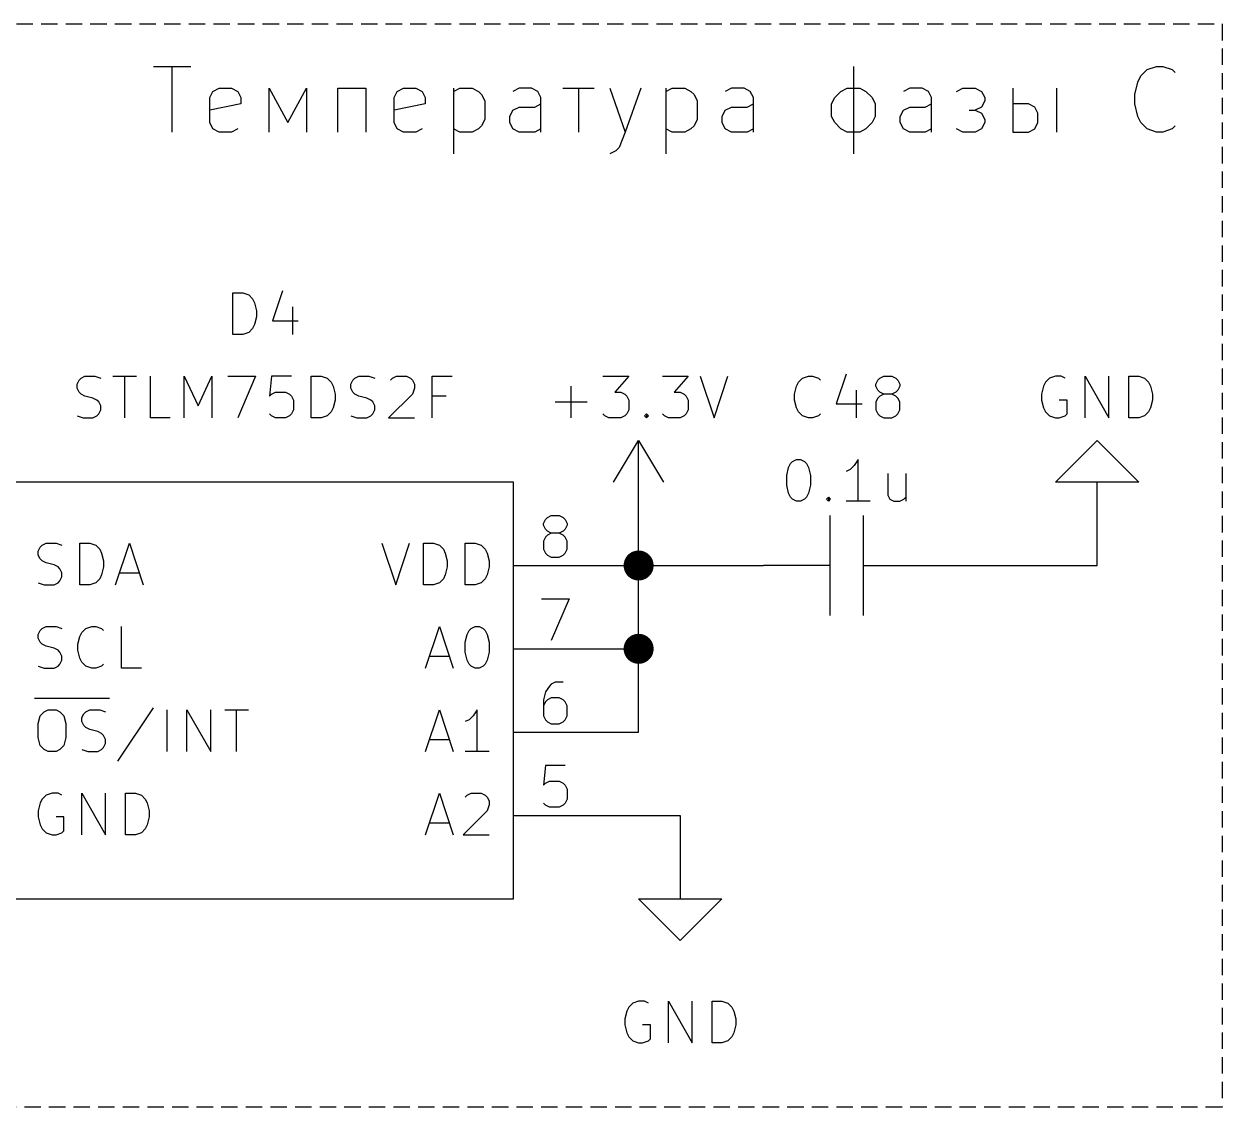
# Model space of a CAD drawing. Extents: x -8 to 289, y -13 to 197.
# Drawn here: x 146.3 to 182.81, y 44.54 to 77.56 of the extents above; entities that cross this region are included whole.
import ezdxf

# ---------------------------------------------------------------- set-up
doc = ezdxf.new("R2010")
doc.units = 0
doc.header["$MEASUREMENT"] = 0
doc.linetypes.add('DASHED', pattern=[0.75, 0.5, -0.25])
doc.layers.add('BLACK', color=7, linetype='CONTINUOUS')

msp = doc.modelspace()

# ---------------------------------------------------------------- linework, layer by layer
at = {"layer": 'BLACK', "linetype": 'DASHED'}
for p, q in [((104.075, 77.556), (182.815, 77.556)), ((182.815, 77.556), (182.815, 44.536)), ((182.815, 44.536), (104.075, 44.536))]:
    msp.add_line(p, q, dxfattribs=at)
at = {"layer": 'BLACK', "linetype": 'Continuous'}
for p, q in [((150.248, 76.262), (151.391, 76.262)), ((150.82, 74.262), (150.82, 76.262)), ((171.582, 76.262), (171.582, 73.595)), ((180.248, 75.785), (180.344, 75.976)), ((180.344, 75.976), (180.534, 76.166)), ((180.534, 76.166), (180.82, 76.262)), ((180.82, 76.262), (181.01, 76.262)), ((181.01, 76.262), (181.296, 76.166)), ((181.296, 76.166), (181.391, 76.071)), ((152.058, 75.5), (152.248, 75.595)), ((152.248, 75.595), (152.629, 75.595)), ((152.629, 75.595), (152.82, 75.5)), ((153.772, 74.262), (153.772, 75.595)), ((153.772, 75.595), (154.344, 74.547)), ((154.344, 74.547), (154.915, 75.595)), ((154.915, 75.595), (154.915, 74.262)), ((155.867, 74.262), (155.867, 75.595)), ((155.867, 75.595), (156.725, 75.595)), ((156.725, 75.595), (156.725, 74.262)), ((157.677, 75.5), (157.867, 75.595)), ((157.867, 75.595), (158.248, 75.595)), ((158.248, 75.595), (158.439, 75.5)), ((159.391, 75.595), (159.391, 73.595)), ((159.391, 75.5), (159.582, 75.595)), ((159.582, 75.595), (159.963, 75.595)), ((159.963, 75.595), (160.153, 75.5)), ((161.391, 75.595), (161.201, 75.5)), ((161.772, 75.595), (161.391, 75.595)), ((161.963, 75.5), (161.772, 75.595)), ((162.725, 75.595), (163.677, 75.595)), ((163.201, 75.595), (163.201, 74.262)), ((164.153, 75.595), (164.629, 74.262)), ((165.106, 75.595), (164.629, 74.262)), ((165.867, 75.595), (165.867, 73.595)), ((165.867, 75.5), (166.058, 75.595)), ((166.058, 75.595), (166.439, 75.595)), ((166.439, 75.595), (166.629, 75.5)), ((167.867, 75.595), (167.677, 75.5)), ((168.248, 75.595), (167.867, 75.595)), ((168.439, 75.5), (168.248, 75.595)), ((171.201, 75.5), (171.391, 75.595)), ((171.391, 75.595), (171.772, 75.595)), ((171.772, 75.595), (171.963, 75.5)), ((173.296, 75.595), (173.105, 75.5)), ((173.677, 75.595), (173.296, 75.595)), ((173.867, 75.5), (173.677, 75.595)), ((174.725, 75.5), (174.915, 75.595)), ((174.915, 75.595), (175.296, 75.595)), ((175.296, 75.595), (175.486, 75.5)), ((176.439, 75.595), (176.439, 74.262)), ((177.772, 75.595), (177.772, 74.262)), ((180.153, 75.405), (180.248, 75.785)), ((151.963, 75.309), (152.058, 75.5)), ((151.963, 74.547), (151.963, 75.309)), ((152.82, 75.5), (152.915, 75.309)), ((152.915, 75.309), (152.915, 75.119)), ((157.582, 75.309), (157.677, 75.5)), ((157.582, 74.547), (157.582, 75.309)), ((158.439, 75.5), (158.534, 75.309)), ((158.534, 75.309), (158.534, 75.119)), ((160.153, 75.5), (160.249, 75.405)), ((160.249, 75.405), (160.344, 75.214)), ((162.058, 75.309), (161.963, 75.5)), ((162.058, 74.262), (162.058, 75.309)), ((166.629, 75.5), (166.725, 75.405)), ((166.725, 75.405), (166.82, 75.214)), ((168.534, 75.309), (168.439, 75.5)), ((168.534, 74.262), (168.534, 75.309)), ((170.915, 75.119), (171.01, 75.309)), ((171.01, 75.309), (171.201, 75.5)), ((171.963, 75.5), (172.153, 75.309)), ((172.153, 75.309), (172.248, 75.119)), ((173.963, 75.309), (173.867, 75.5)), ((173.963, 74.262), (173.963, 75.309)), ((175.486, 75.5), (175.582, 75.309)), ((175.582, 75.309), (175.582, 75.214)), ((180.153, 75.119), (180.153, 75.405)), ((152.915, 75.119), (151.963, 74.928)), ((158.534, 75.119), (157.582, 74.928)), ((160.344, 75.214), (160.344, 74.643)), ((161.106, 74.738), (161.201, 74.928)), ((161.201, 74.928), (161.391, 75.024)), ((161.391, 75.024), (161.868, 75.024)), ((161.868, 75.024), (162.058, 75.119)), ((166.82, 75.214), (166.82, 74.643)), ((167.582, 74.738), (167.677, 74.928)), ((167.677, 74.928), (167.867, 75.024)), ((167.867, 75.024), (168.344, 75.024)), ((168.344, 75.024), (168.534, 75.119)), ((170.915, 74.738), (170.915, 75.119)), ((172.248, 75.119), (172.248, 74.738)), ((173.01, 74.738), (173.105, 74.928)), ((173.105, 74.928), (173.296, 75.024)), ((173.296, 75.024), (173.772, 75.024)), ((173.772, 75.024), (173.963, 75.119)), ((175.105, 74.928), (175.296, 74.928)), ((175.486, 75.024), (175.296, 74.928)), ((175.296, 74.928), (175.486, 74.833)), ((175.582, 75.214), (175.486, 75.024)), ((176.915, 75.119), (176.439, 75.119)), ((177.105, 75.024), (176.915, 75.119)), ((177.201, 74.833), (177.105, 75.024)), ((180.248, 74.738), (180.153, 75.119)), ((152.058, 74.357), (151.963, 74.547)), ((157.677, 74.357), (157.582, 74.547)), ((160.344, 74.643), (160.249, 74.452)), ((161.106, 74.547), (161.106, 74.738)), ((161.201, 74.357), (161.106, 74.547)), ((166.82, 74.643), (166.725, 74.452)), ((167.582, 74.547), (167.582, 74.738)), ((167.677, 74.357), (167.582, 74.547)), ((171.01, 74.547), (170.915, 74.738)), ((171.201, 74.357), (171.01, 74.547)), ((172.153, 74.547), (171.963, 74.357)), ((172.248, 74.738), (172.153, 74.547)), ((173.01, 74.547), (173.01, 74.738)), ((173.105, 74.357), (173.01, 74.547)), ((175.486, 74.833), (175.582, 74.643)), ((175.582, 74.547), (175.486, 74.357)), ((175.582, 74.643), (175.582, 74.547)), ((177.105, 74.357), (177.201, 74.547)), ((177.201, 74.547), (177.201, 74.833)), ((180.344, 74.547), (180.248, 74.738)), ((180.534, 74.357), (180.344, 74.547)), ((152.248, 74.262), (152.058, 74.357)), ((152.629, 74.262), (152.248, 74.262)), ((152.82, 74.357), (152.629, 74.262)), ((157.867, 74.262), (157.677, 74.357)), ((158.248, 74.262), (157.867, 74.262)), ((158.439, 74.357), (158.248, 74.262)), ((159.582, 74.262), (159.391, 74.357)), ((159.963, 74.262), (159.582, 74.262)), ((160.153, 74.357), (159.963, 74.262)), ((160.249, 74.452), (160.153, 74.357)), ((161.391, 74.262), (161.201, 74.357)), ((161.868, 74.262), (161.391, 74.262)), ((162.058, 74.357), (161.868, 74.262)), ((164.629, 74.262), (164.439, 73.785)), ((166.058, 74.262), (165.867, 74.357)), ((166.439, 74.262), (166.058, 74.262)), ((166.629, 74.357), (166.439, 74.262)), ((166.725, 74.452), (166.629, 74.357)), ((167.867, 74.262), (167.677, 74.357)), ((168.344, 74.262), (167.867, 74.262)), ((168.534, 74.357), (168.344, 74.262)), ((171.391, 74.262), (171.201, 74.357)), ((171.772, 74.262), (171.391, 74.262)), ((171.963, 74.357), (171.772, 74.262)), ((173.296, 74.262), (173.105, 74.357)), ((173.772, 74.262), (173.296, 74.262)), ((173.963, 74.357), (173.772, 74.262)), ((174.915, 74.262), (174.725, 74.357)), ((175.296, 74.262), (174.915, 74.262)), ((175.486, 74.357), (175.296, 74.262)), ((176.439, 74.262), (176.915, 74.262)), ((176.915, 74.262), (177.105, 74.357)), ((180.82, 74.262), (180.534, 74.357)), ((181.01, 74.262), (180.82, 74.262)), ((181.296, 74.357), (181.01, 74.262)), ((181.391, 74.452), (181.296, 74.357)), ((164.439, 73.785), (164.344, 73.69)), ((164.344, 73.69), (164.153, 73.595)), ((154.179, 69.417), (153.877, 68.51)), ((154.179, 69.417), (153.877, 68.51)), ((152.667, 68.087), (152.667, 69.357)), ((152.667, 69.357), (152.97, 69.357)), ((152.667, 68.087), (152.667, 69.357)), ((152.667, 69.357), (152.97, 69.357)), ((152.97, 69.357), (153.151, 69.296)), ((152.97, 69.357), (153.151, 69.296)), ((153.151, 69.296), (153.272, 69.175)), ((153.151, 69.296), (153.272, 69.175)), ((153.272, 69.175), (153.333, 69.054)), ((153.272, 69.175), (153.333, 69.054)), ((153.333, 69.054), (153.393, 68.813)), ((153.333, 69.054), (153.393, 68.813)), ((153.393, 68.813), (153.393, 68.631)), ((153.393, 68.813), (153.393, 68.631)), ((154.482, 68.934), (154.482, 68.087)), ((154.482, 68.934), (154.482, 68.087)), ((153.333, 68.389), (153.272, 68.268)), ((153.333, 68.389), (153.272, 68.268)), ((153.393, 68.631), (153.333, 68.389)), ((153.393, 68.631), (153.333, 68.389)), ((153.877, 68.51), (154.663, 68.51)), ((153.877, 68.51), (154.663, 68.51)), ((152.97, 68.087), (152.667, 68.087)), ((152.97, 68.087), (152.667, 68.087)), ((153.151, 68.147), (152.97, 68.087)), ((153.151, 68.147), (152.97, 68.087)), ((153.272, 68.268), (153.151, 68.147)), ((153.272, 68.268), (153.151, 68.147)), ((171.361, 66.877), (171.059, 65.97)), ((147.92, 66.575), (147.981, 66.696)), ((147.92, 66.575), (147.981, 66.696)), ((147.92, 66.454), (147.92, 66.575)), ((147.92, 66.454), (147.92, 66.575)), ((147.981, 66.333), (147.92, 66.454)), ((147.981, 66.333), (147.92, 66.454)), ((147.981, 66.696), (148.041, 66.756)), ((147.981, 66.696), (148.041, 66.756)), ((148.041, 66.756), (148.162, 66.817)), ((148.041, 66.756), (148.162, 66.817)), ((148.162, 66.817), (148.464, 66.817)), ((148.162, 66.817), (148.464, 66.817)), ((148.464, 66.817), (148.646, 66.756)), ((148.464, 66.817), (148.646, 66.756)), ((149.009, 66.817), (149.734, 66.817)), ((149.009, 66.817), (149.734, 66.817)), ((149.372, 65.547), (149.372, 66.817)), ((149.372, 65.547), (149.372, 66.817)), ((150.158, 65.547), (150.158, 66.817)), ((150.158, 65.547), (150.158, 66.817)), ((151.186, 65.547), (151.186, 66.817)), ((151.186, 66.817), (151.609, 65.91)), ((151.186, 65.547), (151.186, 66.817)), ((151.186, 66.817), (151.609, 65.91)), ((151.609, 65.91), (152.032, 66.817)), ((151.609, 65.91), (152.032, 66.817)), ((152.032, 66.817), (152.032, 65.547)), ((152.032, 66.817), (152.032, 65.547)), ((152.516, 66.817), (153.363, 66.817)), ((152.516, 66.817), (153.363, 66.817)), ((153.363, 66.817), (152.819, 65.547)), ((153.363, 66.817), (152.819, 65.547)), ((153.847, 66.817), (153.786, 66.212)), ((153.847, 66.817), (153.786, 66.212)), ((154.452, 66.817), (153.847, 66.817)), ((154.452, 66.817), (153.847, 66.817)), ((155.056, 65.547), (155.056, 66.817)), ((155.056, 66.817), (155.359, 66.817)), ((155.056, 65.547), (155.056, 66.817)), ((155.056, 66.817), (155.359, 66.817)), ((155.359, 66.817), (155.54, 66.756)), ((155.359, 66.817), (155.54, 66.756)), ((155.54, 66.756), (155.661, 66.635)), ((155.54, 66.756), (155.661, 66.635)), ((155.661, 66.635), (155.722, 66.514)), ((155.661, 66.635), (155.722, 66.514)), ((155.722, 66.514), (155.782, 66.273)), ((155.722, 66.514), (155.782, 66.273)), ((156.266, 66.575), (156.326, 66.696)), ((156.266, 66.575), (156.326, 66.696)), ((156.266, 66.454), (156.266, 66.575)), ((156.266, 66.454), (156.266, 66.575)), ((156.326, 66.333), (156.266, 66.454)), ((156.326, 66.333), (156.266, 66.454)), ((156.326, 66.696), (156.387, 66.756)), ((156.326, 66.696), (156.387, 66.756)), ((156.387, 66.756), (156.508, 66.817)), ((156.387, 66.756), (156.508, 66.817)), ((156.508, 66.817), (156.81, 66.817)), ((156.508, 66.817), (156.81, 66.817)), ((156.81, 66.817), (156.992, 66.756)), ((156.81, 66.817), (156.992, 66.756)), ((157.475, 66.696), (157.536, 66.756)), ((157.475, 66.696), (157.536, 66.756)), ((157.536, 66.756), (157.657, 66.817)), ((157.536, 66.756), (157.657, 66.817)), ((157.657, 66.817), (157.959, 66.817)), ((157.657, 66.817), (157.959, 66.817)), ((157.959, 66.817), (158.08, 66.756)), ((157.959, 66.817), (158.08, 66.756)), ((158.08, 66.756), (158.141, 66.696)), ((158.08, 66.756), (158.141, 66.696)), ((158.141, 66.696), (158.201, 66.575)), ((158.141, 66.696), (158.201, 66.575)), ((158.201, 66.454), (158.141, 66.273)), ((158.201, 66.454), (158.141, 66.273)), ((158.201, 66.575), (158.201, 66.454)), ((158.201, 66.575), (158.201, 66.454)), ((158.745, 65.547), (158.745, 66.817)), ((158.745, 66.817), (159.35, 66.817)), ((158.745, 65.547), (158.745, 66.817)), ((158.745, 66.817), (159.35, 66.817)), ((162.979, 65.547), (162.979, 66.514)), ((162.979, 65.547), (162.979, 66.514)), ((163.946, 66.817), (164.732, 66.817)), ((163.946, 66.817), (164.732, 66.817)), ((164.732, 66.817), (164.309, 66.333)), ((164.732, 66.817), (164.309, 66.333)), ((165.761, 66.817), (166.547, 66.817)), ((165.761, 66.817), (166.547, 66.817)), ((166.547, 66.817), (166.123, 66.333)), ((166.547, 66.817), (166.123, 66.333)), ((166.91, 66.817), (167.333, 65.547)), ((166.91, 66.817), (167.333, 65.547)), ((167.333, 65.547), (167.756, 66.817)), ((167.333, 65.547), (167.756, 66.817)), ((169.789, 66.273), (169.849, 66.514)), ((169.849, 66.514), (169.909, 66.635)), ((169.909, 66.635), (170.031, 66.756)), ((170.031, 66.756), (170.212, 66.817)), ((170.212, 66.817), (170.333, 66.817)), ((170.333, 66.817), (170.514, 66.756)), ((170.514, 66.756), (170.575, 66.696)), ((172.268, 66.575), (172.329, 66.696)), ((172.268, 66.514), (172.268, 66.575)), ((172.329, 66.394), (172.268, 66.514)), ((172.329, 66.696), (172.389, 66.756)), ((172.389, 66.756), (172.51, 66.817)), ((172.51, 66.817), (172.752, 66.817)), ((172.752, 66.817), (172.873, 66.756)), ((172.873, 66.756), (172.933, 66.696)), ((172.933, 66.696), (172.994, 66.575)), ((172.994, 66.514), (172.933, 66.394)), ((172.994, 66.575), (172.994, 66.514)), ((177.372, 66.514), (177.312, 66.273)), ((177.432, 66.635), (177.372, 66.514)), ((177.553, 66.756), (177.432, 66.635)), ((177.735, 66.817), (177.553, 66.756)), ((177.916, 66.817), (177.735, 66.817)), ((178.037, 66.756), (177.916, 66.817)), ((178.642, 65.547), (178.642, 66.817)), ((178.642, 66.817), (179.368, 65.547)), ((179.368, 65.547), (179.368, 66.817)), ((179.972, 65.547), (179.972, 66.817)), ((179.972, 66.817), (180.275, 66.817)), ((180.275, 66.817), (180.456, 66.756)), ((180.456, 66.756), (180.577, 66.635)), ((180.577, 66.635), (180.638, 66.514)), ((180.638, 66.514), (180.698, 66.273)), ((148.041, 66.273), (147.981, 66.333)), ((148.041, 66.273), (147.981, 66.333)), ((148.162, 66.212), (148.041, 66.273)), ((148.162, 66.212), (148.041, 66.273)), ((148.404, 66.151), (148.162, 66.212)), ((148.404, 66.151), (148.162, 66.212)), ((148.525, 66.091), (148.404, 66.151)), ((148.525, 66.091), (148.404, 66.151)), ((148.585, 66.031), (148.525, 66.091)), ((148.585, 66.031), (148.525, 66.091)), ((153.786, 66.212), (153.847, 66.273)), ((153.786, 66.212), (153.847, 66.273)), ((153.847, 66.273), (153.968, 66.333)), ((153.847, 66.273), (153.968, 66.333)), ((153.968, 66.333), (154.27, 66.333)), ((153.968, 66.333), (154.27, 66.333)), ((154.27, 66.333), (154.391, 66.273)), ((154.27, 66.333), (154.391, 66.273)), ((154.391, 66.273), (154.452, 66.212)), ((154.391, 66.273), (154.452, 66.212)), ((154.452, 66.212), (154.512, 66.091)), ((154.452, 66.212), (154.512, 66.091)), ((154.512, 66.091), (154.512, 65.789)), ((154.512, 66.091), (154.512, 65.789)), ((155.782, 66.091), (155.722, 65.849)), ((155.782, 66.091), (155.722, 65.849)), ((155.782, 66.273), (155.782, 66.091)), ((155.782, 66.273), (155.782, 66.091)), ((156.387, 66.273), (156.326, 66.333)), ((156.387, 66.273), (156.326, 66.333)), ((156.508, 66.212), (156.387, 66.273)), ((156.508, 66.212), (156.387, 66.273)), ((156.75, 66.151), (156.508, 66.212)), ((156.75, 66.151), (156.508, 66.212)), ((156.871, 66.091), (156.75, 66.151)), ((156.871, 66.091), (156.75, 66.151)), ((156.931, 66.031), (156.871, 66.091)), ((156.931, 66.031), (156.871, 66.091)), ((158.141, 66.273), (157.415, 65.547)), ((158.141, 66.273), (157.415, 65.547)), ((159.169, 66.212), (158.745, 66.212)), ((159.169, 66.212), (158.745, 66.212)), ((164.309, 66.333), (164.491, 66.333)), ((164.309, 66.333), (164.491, 66.333)), ((164.491, 66.333), (164.612, 66.273)), ((164.491, 66.333), (164.612, 66.273)), ((164.612, 66.273), (164.672, 66.212)), ((164.612, 66.273), (164.672, 66.212)), ((164.672, 66.212), (164.732, 66.091)), ((164.672, 66.212), (164.732, 66.091)), ((164.732, 66.091), (164.732, 65.789)), ((164.732, 66.091), (164.732, 65.789)), ((166.123, 66.333), (166.305, 66.333)), ((166.123, 66.333), (166.305, 66.333)), ((166.305, 66.333), (166.426, 66.273)), ((166.305, 66.333), (166.426, 66.273)), ((166.426, 66.273), (166.486, 66.212)), ((166.426, 66.273), (166.486, 66.212)), ((166.486, 66.212), (166.547, 66.091)), ((166.486, 66.212), (166.547, 66.091)), ((166.547, 66.091), (166.547, 65.789)), ((166.547, 66.091), (166.547, 65.789)), ((169.789, 66.091), (169.789, 66.273)), ((169.849, 65.849), (169.789, 66.091)), ((171.663, 66.394), (171.663, 65.547)), ((172.329, 66.151), (172.268, 66.031)), ((172.389, 66.333), (172.329, 66.394)), ((172.389, 66.212), (172.329, 66.151)), ((172.51, 66.273), (172.389, 66.333)), ((172.51, 66.273), (172.389, 66.212)), ((172.752, 66.273), (172.51, 66.273)), ((172.873, 66.333), (172.752, 66.273)), ((172.873, 66.212), (172.752, 66.273)), ((172.933, 66.394), (172.873, 66.333)), ((172.933, 66.151), (172.873, 66.212)), ((172.994, 66.031), (172.933, 66.151)), ((177.312, 66.273), (177.312, 66.091)), ((177.312, 66.091), (177.372, 65.849)), ((178.098, 66.091), (177.856, 66.091)), ((178.098, 65.668), (178.098, 66.091)), ((180.698, 66.091), (180.638, 65.849)), ((180.698, 66.273), (180.698, 66.091)), ((148.646, 65.91), (148.585, 66.031)), ((148.646, 65.91), (148.585, 66.031)), ((148.585, 65.668), (148.646, 65.789)), ((148.585, 65.668), (148.646, 65.789)), ((148.646, 65.789), (148.646, 65.91)), ((148.646, 65.789), (148.646, 65.91)), ((154.512, 65.789), (154.452, 65.668)), ((154.512, 65.789), (154.452, 65.668)), ((155.661, 65.728), (155.54, 65.607)), ((155.661, 65.728), (155.54, 65.607)), ((155.722, 65.849), (155.661, 65.728)), ((155.722, 65.849), (155.661, 65.728)), ((156.992, 65.91), (156.931, 66.031)), ((156.992, 65.91), (156.931, 66.031)), ((156.931, 65.668), (156.992, 65.789)), ((156.931, 65.668), (156.992, 65.789)), ((156.992, 65.789), (156.992, 65.91)), ((156.992, 65.789), (156.992, 65.91)), ((162.495, 66.031), (163.462, 66.031)), ((162.495, 66.031), (163.462, 66.031)), ((164.732, 65.789), (164.672, 65.668)), ((164.732, 65.789), (164.672, 65.668)), ((166.547, 65.789), (166.486, 65.668)), ((166.547, 65.789), (166.486, 65.668)), ((169.909, 65.728), (169.849, 65.849)), ((170.031, 65.607), (169.909, 65.728)), ((171.059, 65.97), (171.845, 65.97)), ((172.268, 66.031), (172.268, 65.789)), ((172.268, 65.789), (172.329, 65.668)), ((172.933, 65.668), (172.994, 65.789)), ((172.994, 65.789), (172.994, 66.031)), ((177.372, 65.849), (177.432, 65.728)), ((177.432, 65.728), (177.553, 65.607)), ((180.577, 65.728), (180.456, 65.607)), ((180.638, 65.849), (180.577, 65.728)), ((147.92, 65.607), (148.102, 65.547)), ((147.92, 65.607), (148.102, 65.547)), ((148.102, 65.547), (148.404, 65.547)), ((148.102, 65.547), (148.404, 65.547)), ((148.404, 65.547), (148.525, 65.607)), ((148.404, 65.547), (148.525, 65.607)), ((148.525, 65.607), (148.585, 65.668)), ((148.525, 65.607), (148.585, 65.668)), ((150.762, 65.547), (150.158, 65.547)), ((150.762, 65.547), (150.158, 65.547)), ((153.847, 65.607), (153.786, 65.668)), ((153.847, 65.607), (153.786, 65.668)), ((153.968, 65.547), (153.847, 65.607)), ((153.968, 65.547), (153.847, 65.607)), ((154.27, 65.547), (153.968, 65.547)), ((154.27, 65.547), (153.968, 65.547)), ((154.391, 65.607), (154.27, 65.547)), ((154.391, 65.607), (154.27, 65.547)), ((154.452, 65.668), (154.391, 65.607)), ((154.452, 65.668), (154.391, 65.607)), ((155.359, 65.547), (155.056, 65.547)), ((155.359, 65.547), (155.056, 65.547)), ((155.54, 65.607), (155.359, 65.547)), ((155.54, 65.607), (155.359, 65.547)), ((156.266, 65.607), (156.447, 65.547)), ((156.266, 65.607), (156.447, 65.547)), ((156.447, 65.547), (156.75, 65.547)), ((156.447, 65.547), (156.75, 65.547)), ((156.75, 65.547), (156.871, 65.607)), ((156.75, 65.547), (156.871, 65.607)), ((156.871, 65.607), (156.931, 65.668)), ((156.871, 65.607), (156.931, 65.668)), ((157.415, 65.547), (158.201, 65.547)), ((157.415, 65.547), (158.201, 65.547)), ((164.007, 65.607), (163.946, 65.668)), ((164.007, 65.607), (163.946, 65.668)), ((164.128, 65.547), (164.007, 65.607)), ((164.128, 65.547), (164.007, 65.607)), ((164.491, 65.547), (164.128, 65.547)), ((164.491, 65.547), (164.128, 65.547)), ((164.612, 65.607), (164.491, 65.547)), ((164.612, 65.607), (164.491, 65.547)), ((164.672, 65.668), (164.612, 65.607)), ((164.672, 65.668), (164.612, 65.607)), ((165.216, 65.607), (165.277, 65.668)), ((165.216, 65.607), (165.277, 65.668)), ((165.277, 65.547), (165.216, 65.607)), ((165.277, 65.547), (165.216, 65.607)), ((165.277, 65.668), (165.337, 65.607)), ((165.277, 65.668), (165.277, 65.547)), ((165.277, 65.668), (165.337, 65.607)), ((165.277, 65.668), (165.277, 65.547)), ((165.337, 65.607), (165.277, 65.547)), ((165.337, 65.607), (165.277, 65.547)), ((165.821, 65.607), (165.761, 65.668)), ((165.821, 65.607), (165.761, 65.668)), ((165.942, 65.547), (165.821, 65.607)), ((165.942, 65.547), (165.821, 65.607)), ((166.305, 65.547), (165.942, 65.547)), ((166.305, 65.547), (165.942, 65.547)), ((166.426, 65.607), (166.305, 65.547)), ((166.426, 65.607), (166.305, 65.547)), ((166.486, 65.668), (166.426, 65.607)), ((166.486, 65.668), (166.426, 65.607)), ((170.212, 65.547), (170.031, 65.607)), ((170.333, 65.547), (170.212, 65.547)), ((170.514, 65.607), (170.333, 65.547)), ((170.575, 65.668), (170.514, 65.607)), ((172.329, 65.668), (172.389, 65.607)), ((172.389, 65.607), (172.51, 65.547)), ((172.51, 65.547), (172.752, 65.547)), ((172.752, 65.547), (172.873, 65.607)), ((172.873, 65.607), (172.933, 65.668)), ((177.553, 65.607), (177.735, 65.547)), ((177.735, 65.547), (177.856, 65.547)), ((177.856, 65.547), (178.037, 65.607)), ((178.037, 65.607), (178.098, 65.668)), ((180.275, 65.547), (179.972, 65.547)), ((180.456, 65.607), (180.275, 65.547)), ((164.273, 63.586), (165.035, 64.856)), ((165.035, 62.316), (165.035, 64.856)), ((165.035, 64.856), (165.797, 63.586)), ((177.735, 63.586), (179.005, 64.856)), ((179.005, 64.856), (180.275, 63.586)), ((169.728, 64.216), (169.849, 64.277)), ((169.849, 64.277), (169.97, 64.277)), ((169.97, 64.277), (170.091, 64.216)), ((171.724, 64.277), (171.603, 64.095)), ((171.724, 63.007), (171.724, 64.277)), ((169.547, 63.793), (169.607, 64.035)), ((169.607, 64.035), (169.668, 64.156)), ((169.668, 64.156), (169.728, 64.216)), ((170.091, 64.216), (170.152, 64.156)), ((170.152, 64.156), (170.212, 64.035)), ((170.212, 64.035), (170.272, 63.793)), ((171.482, 63.974), (171.361, 63.914)), ((171.603, 64.095), (171.482, 63.974)), ((161.225, 63.586), (145.985, 63.586)), ((161.225, 50.886), (161.225, 63.586)), ((169.547, 63.491), (169.547, 63.793)), ((170.272, 63.793), (170.272, 63.491)), ((172.631, 63.854), (172.631, 63.188)), ((173.175, 63.854), (173.175, 63.007)), ((179.005, 63.586), (177.735, 63.586)), ((179.005, 62.316), (179.005, 63.586)), ((180.275, 63.586), (179.005, 63.586)), ((169.607, 63.249), (169.547, 63.491)), ((169.668, 63.128), (169.607, 63.249)), ((170.212, 63.249), (170.152, 63.128)), ((170.272, 63.491), (170.212, 63.249)), ((172.631, 63.188), (172.692, 63.067)), ((169.728, 63.067), (169.668, 63.128)), ((169.849, 63.007), (169.728, 63.067)), ((169.97, 63.007), (169.849, 63.007)), ((170.091, 63.067), (169.97, 63.007)), ((170.152, 63.128), (170.091, 63.067)), ((170.756, 63.067), (170.817, 63.128)), ((170.817, 63.007), (170.756, 63.067)), ((170.817, 63.128), (170.877, 63.067)), ((170.817, 63.128), (170.817, 63.007)), ((170.877, 63.067), (170.817, 63.007)), ((172.087, 63.007), (171.361, 63.007)), ((172.692, 63.067), (172.812, 63.007)), ((172.812, 63.007), (172.994, 63.007)), ((172.994, 63.007), (173.115, 63.067)), ((173.115, 63.067), (173.175, 63.128)), ((162.132, 62.331), (162.192, 62.452)), ((162.132, 62.331), (162.192, 62.452)), ((162.192, 62.452), (162.253, 62.513)), ((162.192, 62.452), (162.253, 62.513)), ((162.253, 62.513), (162.374, 62.573)), ((162.253, 62.513), (162.374, 62.573)), ((162.374, 62.573), (162.616, 62.573)), ((162.374, 62.573), (162.616, 62.573)), ((162.616, 62.573), (162.737, 62.513)), ((162.616, 62.573), (162.737, 62.513)), ((162.737, 62.513), (162.797, 62.452)), ((162.737, 62.513), (162.797, 62.452)), ((162.797, 62.452), (162.858, 62.331)), ((162.797, 62.452), (162.858, 62.331)), ((170.877, 59.522), (170.877, 62.57)), ((171.893, 59.522), (171.893, 62.57)), ((162.132, 62.271), (162.132, 62.331)), ((162.132, 62.271), (162.132, 62.331)), ((162.192, 62.15), (162.132, 62.271)), ((162.192, 62.15), (162.132, 62.271)), ((162.253, 62.089), (162.192, 62.15)), ((162.253, 62.089), (162.192, 62.15)), ((162.374, 62.029), (162.253, 62.089)), ((162.374, 62.029), (162.253, 62.089)), ((162.737, 62.089), (162.616, 62.029)), ((162.737, 62.089), (162.616, 62.029)), ((162.797, 62.15), (162.737, 62.089)), ((162.797, 62.15), (162.737, 62.089)), ((162.858, 62.271), (162.797, 62.15)), ((162.858, 62.271), (162.797, 62.15)), ((162.858, 62.331), (162.858, 62.271)), ((162.858, 62.331), (162.858, 62.271)), ((165.035, 61.046), (165.035, 62.316)), ((179.005, 61.046), (179.005, 62.316)), ((146.856, 61.668), (146.977, 61.729)), ((146.856, 61.668), (146.977, 61.729)), ((146.977, 61.729), (147.279, 61.729)), ((146.977, 61.729), (147.279, 61.729)), ((147.279, 61.729), (147.46, 61.668)), ((147.279, 61.729), (147.46, 61.668)), ((148.005, 60.459), (148.005, 61.729)), ((148.005, 61.729), (148.307, 61.729)), ((148.005, 60.459), (148.005, 61.729)), ((148.005, 61.729), (148.307, 61.729)), ((148.307, 61.729), (148.489, 61.668)), ((148.307, 61.729), (148.489, 61.668)), ((149.093, 60.459), (149.517, 61.729)), ((149.093, 60.459), (149.517, 61.729)), ((149.517, 61.729), (149.94, 60.459)), ((149.517, 61.729), (149.94, 60.459)), ((157.209, 61.729), (157.633, 60.459)), ((157.209, 61.729), (157.633, 60.459)), ((157.633, 60.459), (158.056, 61.729)), ((157.633, 60.459), (158.056, 61.729)), ((158.479, 60.459), (158.479, 61.729)), ((158.479, 61.729), (158.782, 61.729)), ((158.479, 60.459), (158.479, 61.729)), ((158.479, 61.729), (158.782, 61.729)), ((158.782, 61.729), (158.963, 61.668)), ((158.782, 61.729), (158.963, 61.668)), ((159.749, 60.459), (159.749, 61.729)), ((159.749, 61.729), (160.052, 61.729)), ((159.749, 60.459), (159.749, 61.729)), ((159.749, 61.729), (160.052, 61.729)), ((160.052, 61.729), (160.233, 61.668)), ((160.052, 61.729), (160.233, 61.668)), ((162.192, 61.908), (162.132, 61.787)), ((162.192, 61.908), (162.132, 61.787)), ((162.132, 61.787), (162.132, 61.545)), ((162.132, 61.787), (162.132, 61.545)), ((162.253, 61.968), (162.192, 61.908)), ((162.253, 61.968), (162.192, 61.908)), ((162.374, 62.029), (162.253, 61.968)), ((162.374, 62.029), (162.253, 61.968)), ((162.616, 62.029), (162.374, 62.029)), ((162.616, 62.029), (162.374, 62.029)), ((162.737, 61.968), (162.616, 62.029)), ((162.737, 61.968), (162.616, 62.029)), ((162.797, 61.908), (162.737, 61.968)), ((162.797, 61.908), (162.737, 61.968)), ((162.858, 61.787), (162.797, 61.908)), ((162.858, 61.787), (162.797, 61.908)), ((162.858, 61.545), (162.858, 61.787)), ((162.858, 61.545), (162.858, 61.787)), ((146.735, 61.487), (146.795, 61.608)), ((146.735, 61.487), (146.795, 61.608)), ((146.735, 61.366), (146.735, 61.487)), ((146.735, 61.366), (146.735, 61.487)), ((146.795, 61.245), (146.735, 61.366)), ((146.795, 61.245), (146.735, 61.366)), ((146.795, 61.608), (146.856, 61.668)), ((146.795, 61.608), (146.856, 61.668)), ((148.489, 61.668), (148.61, 61.547)), ((148.489, 61.668), (148.61, 61.547)), ((148.61, 61.547), (148.67, 61.426)), ((148.61, 61.547), (148.67, 61.426)), ((148.67, 61.426), (148.73, 61.184)), ((148.67, 61.426), (148.73, 61.184)), ((158.963, 61.668), (159.084, 61.547)), ((158.963, 61.668), (159.084, 61.547)), ((159.084, 61.547), (159.144, 61.426)), ((159.084, 61.547), (159.144, 61.426)), ((159.144, 61.426), (159.205, 61.184)), ((159.144, 61.426), (159.205, 61.184)), ((160.233, 61.668), (160.354, 61.547)), ((160.233, 61.668), (160.354, 61.547)), ((160.354, 61.547), (160.414, 61.426)), ((160.354, 61.547), (160.414, 61.426)), ((160.414, 61.426), (160.475, 61.184)), ((160.414, 61.426), (160.475, 61.184)), ((162.132, 61.545), (162.192, 61.424)), ((162.132, 61.545), (162.192, 61.424)), ((162.192, 61.424), (162.253, 61.364)), ((162.192, 61.424), (162.253, 61.364)), ((162.253, 61.364), (162.374, 61.303)), ((162.253, 61.364), (162.374, 61.303)), ((162.616, 61.303), (162.737, 61.364)), ((162.616, 61.303), (162.737, 61.364)), ((162.737, 61.364), (162.797, 61.424)), ((162.737, 61.364), (162.797, 61.424)), ((162.797, 61.424), (162.858, 61.545)), ((162.797, 61.424), (162.858, 61.545)), ((146.856, 61.184), (146.795, 61.245)), ((146.856, 61.184), (146.795, 61.245)), ((146.977, 61.124), (146.856, 61.184)), ((146.977, 61.124), (146.856, 61.184)), ((147.219, 61.063), (146.977, 61.124)), ((147.219, 61.063), (146.977, 61.124)), ((147.34, 61.003), (147.219, 61.063)), ((147.34, 61.003), (147.219, 61.063)), ((147.4, 60.942), (147.34, 61.003)), ((147.4, 60.942), (147.34, 61.003)), ((148.73, 61.003), (148.67, 60.761)), ((148.73, 61.003), (148.67, 60.761)), ((148.73, 61.184), (148.73, 61.003)), ((148.73, 61.184), (148.73, 61.003)), ((159.205, 61.003), (159.144, 60.761)), ((159.205, 61.003), (159.144, 60.761)), ((159.205, 61.184), (159.205, 61.003)), ((159.205, 61.184), (159.205, 61.003)), ((160.475, 61.003), (160.414, 60.761)), ((160.475, 61.003), (160.414, 60.761)), ((160.475, 61.184), (160.475, 61.003)), ((160.475, 61.184), (160.475, 61.003)), ((161.225, 61.046), (163.765, 61.046)), ((161.225, 61.046), (163.765, 61.046)), ((162.374, 61.303), (162.616, 61.303)), ((162.374, 61.303), (162.616, 61.303)), ((163.765, 61.046), (165.035, 61.046)), ((165.035, 58.506), (165.035, 61.046)), ((165.035, 61.046), (168.845, 61.046)), ((170.877, 61.046), (168.845, 61.046)), ((171.893, 61.046), (173.925, 61.046)), ((173.925, 61.046), (179.005, 61.046)), ((147.46, 60.821), (147.4, 60.942)), ((147.46, 60.821), (147.4, 60.942)), ((147.4, 60.579), (147.46, 60.7)), ((147.4, 60.579), (147.46, 60.7)), ((147.46, 60.7), (147.46, 60.821)), ((147.46, 60.7), (147.46, 60.821)), ((148.61, 60.64), (148.489, 60.519)), ((148.61, 60.64), (148.489, 60.519)), ((148.67, 60.761), (148.61, 60.64)), ((148.67, 60.761), (148.61, 60.64)), ((149.214, 60.821), (149.819, 60.821)), ((149.214, 60.821), (149.819, 60.821)), ((159.084, 60.64), (158.963, 60.519)), ((159.084, 60.64), (158.963, 60.519)), ((159.144, 60.761), (159.084, 60.64)), ((159.144, 60.761), (159.084, 60.64)), ((160.354, 60.64), (160.233, 60.519)), ((160.354, 60.64), (160.233, 60.519)), ((160.414, 60.761), (160.354, 60.64)), ((160.414, 60.761), (160.354, 60.64)), ((146.735, 60.519), (146.916, 60.459)), ((146.735, 60.519), (146.916, 60.459)), ((146.916, 60.459), (147.219, 60.459)), ((146.916, 60.459), (147.219, 60.459)), ((147.219, 60.459), (147.34, 60.519)), ((147.219, 60.459), (147.34, 60.519)), ((147.34, 60.519), (147.4, 60.579)), ((147.34, 60.519), (147.4, 60.579)), ((148.307, 60.459), (148.005, 60.459)), ((148.307, 60.459), (148.005, 60.459)), ((148.489, 60.519), (148.307, 60.459)), ((148.489, 60.519), (148.307, 60.459)), ((158.782, 60.459), (158.479, 60.459)), ((158.782, 60.459), (158.479, 60.459)), ((158.963, 60.519), (158.782, 60.459)), ((158.963, 60.519), (158.782, 60.459)), ((160.052, 60.459), (159.749, 60.459)), ((160.052, 60.459), (159.749, 60.459)), ((160.233, 60.519), (160.052, 60.459)), ((160.233, 60.519), (160.052, 60.459)), ((162.072, 60.033), (162.918, 60.033)), ((162.072, 60.033), (162.918, 60.033)), ((162.918, 60.033), (162.374, 58.763)), ((162.918, 60.033), (162.374, 58.763)), ((146.856, 59.128), (146.977, 59.189)), ((146.856, 59.128), (146.977, 59.189)), ((146.977, 59.189), (147.279, 59.189)), ((146.977, 59.189), (147.279, 59.189)), ((147.279, 59.189), (147.46, 59.128)), ((147.279, 59.189), (147.46, 59.128)), ((148.186, 59.128), (148.368, 59.189)), ((148.186, 59.128), (148.368, 59.189)), ((148.368, 59.189), (148.489, 59.189)), ((148.368, 59.189), (148.489, 59.189)), ((148.489, 59.189), (148.67, 59.128)), ((148.489, 59.189), (148.67, 59.128)), ((149.275, 57.919), (149.275, 59.189)), ((149.275, 57.919), (149.275, 59.189)), ((158.54, 57.919), (158.963, 59.189)), ((158.54, 57.919), (158.963, 59.189)), ((158.963, 59.189), (159.386, 57.919)), ((158.963, 59.189), (159.386, 57.919)), ((159.931, 59.128), (160.052, 59.189)), ((159.931, 59.128), (160.052, 59.189)), ((160.052, 59.189), (160.173, 59.189)), ((160.052, 59.189), (160.173, 59.189)), ((160.173, 59.189), (160.294, 59.128)), ((160.173, 59.189), (160.294, 59.128)), ((146.735, 58.947), (146.795, 59.068)), ((146.735, 58.947), (146.795, 59.068)), ((146.735, 58.826), (146.735, 58.947)), ((146.735, 58.826), (146.735, 58.947)), ((146.795, 58.705), (146.735, 58.826)), ((146.795, 58.705), (146.735, 58.826)), ((146.795, 59.068), (146.856, 59.128)), ((146.795, 59.068), (146.856, 59.128)), ((147.944, 58.644), (148.005, 58.886)), ((147.944, 58.644), (148.005, 58.886)), ((148.005, 58.886), (148.065, 59.007)), ((148.005, 58.886), (148.065, 59.007)), ((148.065, 59.007), (148.186, 59.128)), ((148.065, 59.007), (148.186, 59.128)), ((148.67, 59.128), (148.73, 59.068)), ((148.67, 59.128), (148.73, 59.068)), ((159.749, 58.705), (159.81, 58.947)), ((159.749, 58.705), (159.81, 58.947)), ((159.81, 58.947), (159.87, 59.068)), ((159.81, 58.947), (159.87, 59.068)), ((159.87, 59.068), (159.931, 59.128)), ((159.87, 59.068), (159.931, 59.128)), ((160.294, 59.128), (160.354, 59.068)), ((160.294, 59.128), (160.354, 59.068)), ((160.354, 59.068), (160.414, 58.947)), ((160.354, 59.068), (160.414, 58.947)), ((160.414, 58.947), (160.475, 58.705)), ((160.414, 58.947), (160.475, 58.705)), ((146.856, 58.644), (146.795, 58.705)), ((146.856, 58.644), (146.795, 58.705)), ((146.977, 58.584), (146.856, 58.644)), ((146.977, 58.584), (146.856, 58.644)), ((147.219, 58.523), (146.977, 58.584)), ((147.219, 58.523), (146.977, 58.584)), ((147.34, 58.463), (147.219, 58.523)), ((147.34, 58.463), (147.219, 58.523)), ((147.4, 58.402), (147.34, 58.463)), ((147.4, 58.402), (147.34, 58.463)), ((147.944, 58.463), (147.944, 58.644)), ((147.944, 58.463), (147.944, 58.644)), ((148.005, 58.221), (147.944, 58.463)), ((148.005, 58.221), (147.944, 58.463)), ((159.749, 58.402), (159.749, 58.705)), ((159.749, 58.402), (159.749, 58.705)), ((160.475, 58.705), (160.475, 58.402)), ((160.475, 58.705), (160.475, 58.402)), ((161.225, 58.506), (163.765, 58.506)), ((161.225, 58.506), (163.765, 58.506)), ((163.765, 58.506), (165.035, 58.506)), ((165.035, 55.966), (165.035, 58.506)), ((147.46, 58.281), (147.4, 58.402)), ((147.46, 58.281), (147.4, 58.402)), ((147.4, 58.039), (147.46, 58.16)), ((147.4, 58.039), (147.46, 58.16)), ((147.46, 58.16), (147.46, 58.281)), ((147.46, 58.16), (147.46, 58.281)), ((148.065, 58.1), (148.005, 58.221)), ((148.065, 58.1), (148.005, 58.221)), ((148.186, 57.979), (148.065, 58.1)), ((148.186, 57.979), (148.065, 58.1)), ((158.661, 58.281), (159.265, 58.281)), ((158.661, 58.281), (159.265, 58.281)), ((159.81, 58.16), (159.749, 58.402)), ((159.81, 58.16), (159.749, 58.402)), ((159.87, 58.039), (159.81, 58.16)), ((159.87, 58.039), (159.81, 58.16)), ((160.414, 58.16), (160.354, 58.039)), ((160.414, 58.16), (160.354, 58.039)), ((160.475, 58.402), (160.414, 58.16)), ((160.475, 58.402), (160.414, 58.16)), ((146.735, 57.979), (146.916, 57.919)), ((146.735, 57.979), (146.916, 57.919)), ((146.916, 57.919), (147.219, 57.919)), ((146.916, 57.919), (147.219, 57.919)), ((147.219, 57.919), (147.34, 57.979)), ((147.219, 57.919), (147.34, 57.979)), ((147.34, 57.979), (147.4, 58.039)), ((147.34, 57.979), (147.4, 58.039)), ((148.368, 57.919), (148.186, 57.979)), ((148.368, 57.919), (148.186, 57.979)), ((148.489, 57.919), (148.368, 57.919)), ((148.489, 57.919), (148.368, 57.919)), ((148.67, 57.979), (148.489, 57.919)), ((148.67, 57.979), (148.489, 57.919)), ((148.73, 58.039), (148.67, 57.979)), ((148.73, 58.039), (148.67, 57.979)), ((149.88, 57.919), (149.275, 57.919)), ((149.88, 57.919), (149.275, 57.919)), ((159.931, 57.979), (159.87, 58.039)), ((159.931, 57.979), (159.87, 58.039)), ((160.052, 57.919), (159.931, 57.979)), ((160.052, 57.919), (159.931, 57.979)), ((160.173, 57.919), (160.052, 57.919)), ((160.173, 57.919), (160.052, 57.919)), ((160.294, 57.979), (160.173, 57.919)), ((160.294, 57.979), (160.173, 57.919)), ((160.354, 58.039), (160.294, 57.979)), ((160.354, 58.039), (160.294, 57.979)), ((162.314, 57.372), (162.192, 57.191)), ((162.314, 57.372), (162.192, 57.191)), ((162.374, 57.433), (162.314, 57.372)), ((162.374, 57.433), (162.314, 57.372)), ((162.495, 57.493), (162.374, 57.433)), ((162.495, 57.493), (162.374, 57.433)), ((162.737, 57.493), (162.495, 57.493)), ((162.737, 57.493), (162.495, 57.493)), ((146.62, 57.001), (148.906, 57.001)), ((146.62, 57.001), (148.906, 57.001)), ((162.192, 57.191), (162.132, 56.949)), ((162.192, 57.191), (162.132, 56.949)), ((162.374, 57.009), (162.253, 56.949)), ((162.374, 57.009), (162.253, 56.949)), ((162.616, 57.009), (162.374, 57.009)), ((162.616, 57.009), (162.374, 57.009)), ((162.737, 56.949), (162.616, 57.009)), ((162.737, 56.949), (162.616, 57.009)), ((146.916, 56.588), (147.037, 56.649)), ((146.916, 56.588), (147.037, 56.649)), ((147.037, 56.649), (147.279, 56.649)), ((147.037, 56.649), (147.279, 56.649)), ((147.279, 56.649), (147.4, 56.588)), ((147.279, 56.649), (147.4, 56.588)), ((148.186, 56.588), (148.307, 56.649)), ((148.186, 56.588), (148.307, 56.649)), ((148.307, 56.649), (148.61, 56.649)), ((148.307, 56.649), (148.61, 56.649)), ((148.61, 56.649), (148.791, 56.588)), ((148.61, 56.649), (148.791, 56.588)), ((150.242, 56.709), (149.154, 55.076)), ((150.242, 56.709), (149.154, 55.076)), ((150.666, 55.379), (150.666, 56.649)), ((150.666, 55.379), (150.666, 56.649)), ((151.27, 55.379), (151.27, 56.649)), ((151.27, 56.649), (151.996, 55.379)), ((151.27, 55.379), (151.27, 56.649)), ((151.27, 56.649), (151.996, 55.379)), ((151.996, 55.379), (151.996, 56.649)), ((151.996, 55.379), (151.996, 56.649)), ((152.42, 56.649), (153.145, 56.649)), ((152.42, 56.649), (153.145, 56.649)), ((152.782, 55.379), (152.782, 56.649)), ((152.782, 55.379), (152.782, 56.649)), ((158.54, 55.379), (158.963, 56.649)), ((158.54, 55.379), (158.963, 56.649)), ((158.963, 56.649), (159.386, 55.379)), ((158.963, 56.649), (159.386, 55.379)), ((160.112, 56.649), (159.991, 56.467)), ((160.112, 56.649), (159.991, 56.467)), ((160.112, 55.379), (160.112, 56.649)), ((160.112, 55.379), (160.112, 56.649)), ((162.132, 56.949), (162.132, 56.465)), ((162.132, 56.949), (162.132, 56.465)), ((162.192, 56.888), (162.132, 56.767)), ((162.192, 56.888), (162.132, 56.767)), ((162.253, 56.949), (162.192, 56.888)), ((162.253, 56.949), (162.192, 56.888)), ((162.797, 56.888), (162.737, 56.949)), ((162.797, 56.888), (162.737, 56.949)), ((162.858, 56.767), (162.797, 56.888)), ((162.858, 56.767), (162.797, 56.888)), ((162.858, 56.465), (162.858, 56.767)), ((162.858, 56.465), (162.858, 56.767)), ((146.735, 56.225), (146.795, 56.467)), ((146.735, 56.225), (146.795, 56.467)), ((146.795, 56.467), (146.916, 56.588)), ((146.795, 56.467), (146.916, 56.588)), ((147.4, 56.588), (147.521, 56.467)), ((147.4, 56.588), (147.521, 56.467)), ((147.521, 56.467), (147.581, 56.225)), ((147.521, 56.467), (147.581, 56.225)), ((148.065, 56.407), (148.126, 56.528)), ((148.065, 56.407), (148.126, 56.528)), ((148.065, 56.286), (148.065, 56.407)), ((148.065, 56.286), (148.065, 56.407)), ((148.126, 56.165), (148.065, 56.286)), ((148.126, 56.165), (148.065, 56.286)), ((148.126, 56.528), (148.186, 56.588)), ((148.126, 56.528), (148.186, 56.588)), ((159.87, 56.346), (159.749, 56.286)), ((159.87, 56.346), (159.749, 56.286)), ((159.991, 56.467), (159.87, 56.346)), ((159.991, 56.467), (159.87, 56.346)), ((162.132, 56.465), (162.192, 56.344)), ((162.132, 56.465), (162.192, 56.344)), ((162.192, 56.344), (162.253, 56.284)), ((162.192, 56.344), (162.253, 56.284)), ((162.253, 56.284), (162.374, 56.223)), ((162.253, 56.284), (162.374, 56.223)), ((162.616, 56.223), (162.737, 56.284)), ((162.616, 56.223), (162.737, 56.284)), ((162.737, 56.284), (162.797, 56.344)), ((162.737, 56.284), (162.797, 56.344)), ((162.797, 56.344), (162.858, 56.465)), ((162.797, 56.344), (162.858, 56.465)), ((146.735, 55.802), (146.735, 56.225)), ((146.735, 55.802), (146.735, 56.225)), ((147.581, 56.225), (147.581, 55.802)), ((147.581, 56.225), (147.581, 55.802)), ((148.186, 56.104), (148.126, 56.165)), ((148.186, 56.104), (148.126, 56.165)), ((148.307, 56.044), (148.186, 56.104)), ((148.307, 56.044), (148.186, 56.104)), ((148.549, 55.983), (148.307, 56.044)), ((148.549, 55.983), (148.307, 56.044)), ((148.67, 55.923), (148.549, 55.983)), ((148.67, 55.923), (148.549, 55.983)), ((148.73, 55.862), (148.67, 55.923)), ((148.73, 55.862), (148.67, 55.923)), ((161.225, 55.966), (163.765, 55.966)), ((161.225, 55.966), (163.765, 55.966)), ((162.374, 56.223), (162.616, 56.223)), ((162.374, 56.223), (162.616, 56.223)), ((163.765, 55.966), (165.035, 55.966)), ((146.795, 55.56), (146.735, 55.802)), ((146.795, 55.56), (146.735, 55.802)), ((146.916, 55.439), (146.795, 55.56)), ((146.916, 55.439), (146.795, 55.56)), ((147.521, 55.56), (147.4, 55.439)), ((147.521, 55.56), (147.4, 55.439)), ((147.581, 55.802), (147.521, 55.56)), ((147.581, 55.802), (147.521, 55.56)), ((148.67, 55.439), (148.73, 55.499)), ((148.67, 55.439), (148.73, 55.499)), ((148.791, 55.741), (148.73, 55.862)), ((148.791, 55.741), (148.73, 55.862)), ((148.73, 55.499), (148.791, 55.62)), ((148.73, 55.499), (148.791, 55.62)), ((148.791, 55.62), (148.791, 55.741)), ((148.791, 55.62), (148.791, 55.741)), ((158.661, 55.741), (159.265, 55.741)), ((158.661, 55.741), (159.265, 55.741)), ((147.037, 55.379), (146.916, 55.439)), ((147.037, 55.379), (146.916, 55.439)), ((147.279, 55.379), (147.037, 55.379)), ((147.279, 55.379), (147.037, 55.379)), ((147.4, 55.439), (147.279, 55.379)), ((147.4, 55.439), (147.279, 55.379)), ((148.065, 55.439), (148.247, 55.379)), ((148.065, 55.439), (148.247, 55.379)), ((148.247, 55.379), (148.549, 55.379)), ((148.247, 55.379), (148.549, 55.379)), ((148.549, 55.379), (148.67, 55.439)), ((148.549, 55.379), (148.67, 55.439)), ((160.475, 55.379), (159.749, 55.379)), ((160.475, 55.379), (159.749, 55.379)), ((162.192, 54.953), (162.132, 54.348)), ((162.192, 54.953), (162.132, 54.348)), ((162.797, 54.953), (162.192, 54.953)), ((162.797, 54.953), (162.192, 54.953)), ((162.132, 54.348), (162.192, 54.409)), ((162.132, 54.348), (162.192, 54.409)), ((162.192, 54.409), (162.314, 54.469)), ((162.192, 54.409), (162.314, 54.469)), ((162.314, 54.469), (162.616, 54.469)), ((162.314, 54.469), (162.616, 54.469)), ((162.616, 54.469), (162.737, 54.409)), ((162.616, 54.469), (162.737, 54.409)), ((162.737, 54.409), (162.797, 54.348)), ((162.737, 54.409), (162.797, 54.348)), ((146.977, 54.048), (146.856, 53.927)), ((146.977, 54.048), (146.856, 53.927)), ((147.158, 54.109), (146.977, 54.048)), ((147.158, 54.109), (146.977, 54.048)), ((147.34, 54.109), (147.158, 54.109)), ((147.34, 54.109), (147.158, 54.109)), ((147.46, 54.048), (147.34, 54.109)), ((147.46, 54.048), (147.34, 54.109)), ((148.065, 52.839), (148.065, 54.109)), ((148.065, 54.109), (148.791, 52.839)), ((148.065, 52.839), (148.065, 54.109)), ((148.065, 54.109), (148.791, 52.839)), ((148.791, 52.839), (148.791, 54.109)), ((148.791, 52.839), (148.791, 54.109)), ((149.396, 52.839), (149.396, 54.109)), ((149.396, 54.109), (149.698, 54.109)), ((149.396, 52.839), (149.396, 54.109)), ((149.396, 54.109), (149.698, 54.109)), ((149.698, 54.109), (149.88, 54.048)), ((149.698, 54.109), (149.88, 54.048)), ((149.88, 54.048), (150, 53.927)), ((149.88, 54.048), (150, 53.927)), ((158.54, 52.839), (158.963, 54.109)), ((158.54, 52.839), (158.963, 54.109)), ((158.963, 54.109), (159.386, 52.839)), ((158.963, 54.109), (159.386, 52.839)), ((159.749, 53.988), (159.81, 54.048)), ((159.749, 53.988), (159.81, 54.048)), ((159.81, 54.048), (159.931, 54.109)), ((159.81, 54.048), (159.931, 54.109)), ((159.931, 54.109), (160.233, 54.109)), ((159.931, 54.109), (160.233, 54.109)), ((160.233, 54.109), (160.354, 54.048)), ((160.233, 54.109), (160.354, 54.048)), ((160.354, 54.048), (160.414, 53.988)), ((160.354, 54.048), (160.414, 53.988)), ((162.797, 54.348), (162.858, 54.227)), ((162.797, 54.348), (162.858, 54.227)), ((162.858, 54.227), (162.858, 53.925)), ((162.858, 54.227), (162.858, 53.925)), ((146.795, 53.806), (146.735, 53.564)), ((146.795, 53.806), (146.735, 53.564)), ((146.856, 53.927), (146.795, 53.806)), ((146.856, 53.927), (146.795, 53.806)), ((150, 53.927), (150.061, 53.806)), ((150, 53.927), (150.061, 53.806)), ((150.061, 53.806), (150.121, 53.564)), ((150.061, 53.806), (150.121, 53.564)), ((160.414, 53.988), (160.475, 53.867)), ((160.414, 53.988), (160.475, 53.867)), ((160.475, 53.746), (160.414, 53.564)), ((160.475, 53.746), (160.414, 53.564)), ((160.475, 53.867), (160.475, 53.746)), ((160.475, 53.867), (160.475, 53.746)), ((162.192, 53.744), (162.132, 53.804)), ((162.192, 53.744), (162.132, 53.804)), ((162.314, 53.683), (162.192, 53.744)), ((162.314, 53.683), (162.192, 53.744)), ((162.616, 53.683), (162.314, 53.683)), ((162.616, 53.683), (162.314, 53.683)), ((162.737, 53.744), (162.616, 53.683)), ((162.737, 53.744), (162.616, 53.683)), ((162.797, 53.804), (162.737, 53.744)), ((162.797, 53.804), (162.737, 53.744)), ((162.858, 53.925), (162.797, 53.804)), ((162.858, 53.925), (162.797, 53.804)), ((146.735, 53.564), (146.735, 53.383)), ((146.735, 53.564), (146.735, 53.383)), ((146.735, 53.383), (146.795, 53.141)), ((146.735, 53.383), (146.795, 53.141)), ((147.521, 53.383), (147.279, 53.383)), ((147.521, 53.383), (147.279, 53.383)), ((147.521, 52.959), (147.521, 53.383)), ((147.521, 52.959), (147.521, 53.383)), ((150.121, 53.383), (150.061, 53.141)), ((150.121, 53.383), (150.061, 53.141)), ((150.121, 53.564), (150.121, 53.383)), ((150.121, 53.564), (150.121, 53.383)), ((160.414, 53.564), (159.689, 52.839)), ((160.414, 53.564), (159.689, 52.839)), ((161.225, 53.426), (163.765, 53.426)), ((161.225, 53.426), (163.765, 53.426)), ((163.765, 53.426), (166.305, 53.426)), ((166.305, 53.426), (166.305, 52.156)), ((146.795, 53.141), (146.856, 53.02)), ((146.795, 53.141), (146.856, 53.02)), ((146.856, 53.02), (146.977, 52.899)), ((146.856, 53.02), (146.977, 52.899)), ((147.46, 52.899), (147.521, 52.959)), ((147.46, 52.899), (147.521, 52.959)), ((150, 53.02), (149.88, 52.899)), ((150, 53.02), (149.88, 52.899)), ((150.061, 53.141), (150, 53.02)), ((150.061, 53.141), (150, 53.02)), ((158.661, 53.201), (159.265, 53.201)), ((158.661, 53.201), (159.265, 53.201)), ((146.977, 52.899), (147.158, 52.839)), ((146.977, 52.899), (147.158, 52.839)), ((147.158, 52.839), (147.279, 52.839)), ((147.158, 52.839), (147.279, 52.839)), ((147.279, 52.839), (147.46, 52.899)), ((147.279, 52.839), (147.46, 52.899)), ((149.698, 52.839), (149.396, 52.839)), ((149.698, 52.839), (149.396, 52.839)), ((149.88, 52.899), (149.698, 52.839)), ((149.88, 52.899), (149.698, 52.839)), ((159.689, 52.839), (160.475, 52.839)), ((159.689, 52.839), (160.475, 52.839)), ((166.305, 52.156), (166.305, 50.886)), ((145.985, 50.886), (161.225, 50.886)), ((166.305, 49.616), (165.035, 50.886)), ((165.035, 50.886), (166.305, 50.886)), ((166.305, 50.886), (167.575, 50.886)), ((167.575, 50.886), (166.305, 49.616)), ((164.732, 47.585), (164.672, 47.464)), ((164.854, 47.706), (164.732, 47.585)), ((165.035, 47.767), (164.854, 47.706)), ((165.216, 47.767), (165.035, 47.767)), ((165.337, 47.706), (165.216, 47.767)), ((165.942, 46.497), (165.942, 47.767)), ((165.942, 47.767), (166.668, 46.497)), ((166.668, 46.497), (166.668, 47.767)), ((167.272, 46.497), (167.272, 47.767)), ((167.272, 47.767), (167.575, 47.767)), ((167.575, 47.767), (167.756, 47.706)), ((167.756, 47.706), (167.877, 47.585)), ((167.877, 47.585), (167.938, 47.464)), ((164.672, 47.464), (164.612, 47.223)), ((164.612, 47.223), (164.612, 47.041)), ((167.938, 47.464), (167.998, 47.223)), ((167.998, 47.223), (167.998, 47.041)), ((164.612, 47.041), (164.672, 46.799)), ((164.672, 46.799), (164.732, 46.678)), ((165.398, 47.041), (165.156, 47.041)), ((165.398, 46.618), (165.398, 47.041)), ((167.938, 46.799), (167.877, 46.678)), ((167.998, 47.041), (167.938, 46.799)), ((164.732, 46.678), (164.854, 46.557)), ((164.854, 46.557), (165.035, 46.497)), ((165.035, 46.497), (165.156, 46.497)), ((165.156, 46.497), (165.337, 46.557)), ((165.337, 46.557), (165.398, 46.618)), ((167.575, 46.497), (167.272, 46.497)), ((167.756, 46.557), (167.575, 46.497)), ((167.877, 46.678), (167.756, 46.557))]:
    msp.add_line(p, q, dxfattribs=at)
at = {"layer": 'BLACK', "const_width": 0.457}
for points in [[(164.806, 61.046, 1), (165.264, 61.046, 1)], [(164.806, 58.506, 1), (165.264, 58.506, 1)]]:
    msp.add_lwpolyline(points, format="xyb", close=True, dxfattribs=at)

doc.saveas('drawing.dxf')
